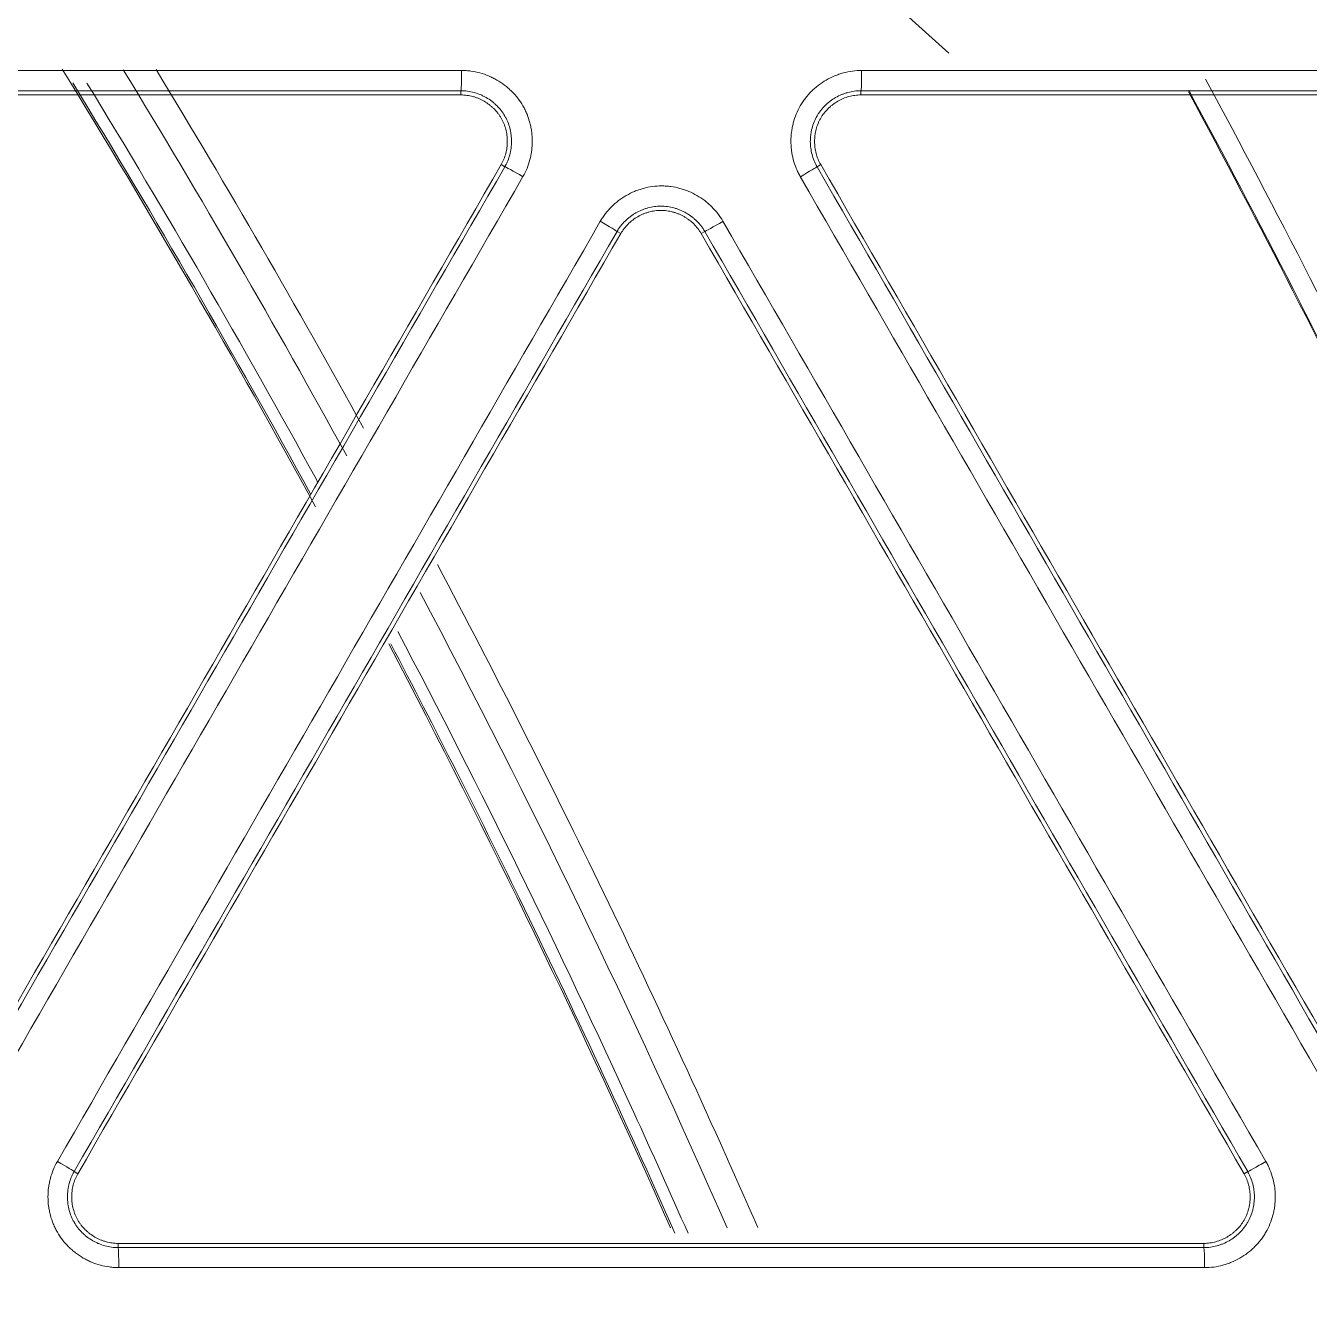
# Model space of a CAD drawing. Header units: inches. Extents: x 405346 to 489838, y -25612 to 14934.
# Drawn here: x 467439.29 to 467469.52, y 4412.35 to 4442.66 of the extents above; entities that cross this region are included whole.
import ezdxf

# ---------------------------------------------------------------- set-up
doc = ezdxf.new("R2010")
doc.units = ezdxf.units.IN
doc.header["$LTSCALE"] = 200
doc.header["$MEASUREMENT"] = 0
doc.linetypes.add('DH-HID2', pattern=[1.2, 0.8, -0.4])
doc.layers.add('FU-FURM', color=251, linetype='DH-HID2')
doc.layers.add('SS-EQ', color=2, linetype='Continuous', lineweight=20)

# ---------------------------------------------------------------- blocks, each defined once
blk = doc.blocks.new('FLLLL')
at = {"layer": 'FU-FURM'}
for centre, radius, start, end in [((467638.62, 3989.606), 194.252, 180.76696, 268.64347), ((467631.305, 3983.29), 213.601, 180.767, 268.64329)]:
    blk.add_arc(centre, radius, start, end, dxfattribs=at)
blk = doc.blocks.new('4way무풍')
at = {"layer": 'SS-EQ'}
for p, q in [((205.27, 119.607), (205.27, 119.706)), ((214.692, 119.706), (214.692, 119.607)), ((206.303, 117.915), (206.217, 117.965)), ((213.744, 117.965), (213.657, 117.915)), ((209.033, 116.34), (208.946, 116.39)), ((211.014, 116.389), (210.928, 116.34)), ((196.159, 94.241), (196.246, 94.191)), ((223.716, 94.191), (223.802, 94.241)), ((197.193, 92.55), (197.193, 92.45)), ((222.768, 92.45), (222.768, 92.55))]:
    blk.add_line(p, q, dxfattribs=at)
for radius, start, end in [(229.825, 28.567, 31.53864), (231.045, 28.74165, 31.34915), (231.709, 28.8373, 31.24934), (253.06, 23.49846, 28.30223), (252.562, 23.48069, 28.28454), (252.587, 23.48978, 28.29325), (231.709, 23.64308, 27.93278), (231.045, 23.71378, 27.83505), (229.825, 23.84648, 27.65617)]:
    blk.add_arc((0, 0), radius, start, end, dxfattribs=at)
for centre, major_axis, ratio, start_param, end_param in [((205.269, 120.18), (0, 0.474), 0.033465, 3.176622, 4.7183), ((214.691, 120.18), (0, -0.474), 0.035821, 0.034895, 1.576067), ((206.713, 117.678), (-0.41, 0.237), 0.021892, 4.685771, 6.24827), ((213.247, 117.678), (0.41, 0.237), 0.013298, 4.745844, 6.248276), ((208.536, 116.626), (0.41, -0.237), 0.021987, 0.034915, 1.543636), ((211.424, 116.626), (-0.41, -0.237), 0.013056, 0.03491, 1.60394), ((195.748, 94.478), (0.41, -0.237), 0.020704, 0.034914, 1.544741), ((224.212, 94.478), (0.41, 0.237), 0.016767, 3.176504, 4.748497), ((197.193, 91.976), (0, -0.474), 0.033353, 1.57548, 3.106667), ((222.767, 91.976), (0, -0.474), 0.039364, 1.574302, 3.106659)]:
    blk.add_ellipse(centre, major_axis=major_axis, ratio=ratio, start_param=start_param, end_param=end_param, dxfattribs=at)
for points, knots in [([(0.032, 346.294), (6.969, 346.294), (13.906, 346.294), (27.78, 346.294), (34.717, 346.294), (55.528, 346.294), (69.403, 346.294), (97.151, 346.294), (111.025, 346.294), (138.774, 346.294), (152.648, 346.294), (180.396, 346.294), (194.27, 346.294), (215.082, 346.294), (222.019, 346.294), (235.893, 346.294), (242.83, 346.293), (253.236, 346.293), (256.704, 346.293), (263.641, 346.293), (267.11, 346.293), (272.313, 346.294), (274.047, 346.294), (276.648, 346.294), (277.516, 346.294), (279.25, 346.293), (280.117, 346.293), (281.418, 346.292), (281.851, 346.292), (282.718, 346.292), (283.152, 346.292), (283.802, 346.293), (284.019, 346.293), (284.453, 346.293), (284.669, 346.294), (285.103, 346.293), (285.32, 346.293), (285.753, 346.29), (285.97, 346.288), (286.62, 346.277), (287.054, 346.265), (287.92, 346.231), (288.353, 346.21), (289.653, 346.132), (290.519, 346.062), (291.818, 345.929), (292.25, 345.88), (292.899, 345.799), (293.116, 345.771), (293.548, 345.712), (294.627, 345.561), (295.697, 345.381), (298.249, 344.897), (299.929, 344.504), (302.417, 343.81), (304.065, 343.312), (305.692, 342.745), (308.116, 341.843), (309.711, 341.171), (311.481, 340.335), (311.677, 340.241), (312.069, 340.051), (312.265, 339.955), (312.851, 339.663), (313.238, 339.464), (314.393, 338.857), (315.91, 338.017), (317.385, 337.118), (318.837, 336.19), (319.553, 335.711), (320.962, 334.724), (322.351, 333.707), (324.369, 332.094), (326.323, 330.393), (327.582, 329.199), (328.355, 328.434), (328.586, 328.204), (328.815, 327.97), (328.968, 327.815), (329.044, 327.736), (329.423, 327.345), (329.723, 327.029), (330.61, 326.072), (331.762, 324.776), (333.399, 322.77), (334.43, 321.391), (335.932, 319.291), (336.873, 317.85), (338.196, 315.627), (339.047, 314.124), (339.838, 312.579), (340.313, 311.601), (340.454, 311.306), (340.593, 311.01), (340.685, 310.812), (340.731, 310.713), (340.958, 310.218), (341.136, 309.82), (341.654, 308.624), (342.309, 307.019), (343.186, 304.582), (343.7, 302.939), (344.419, 300.459), (344.828, 298.787), (345.336, 296.251), (345.487, 295.4), (345.755, 293.69), (345.871, 292.83), (345.994, 291.749), (346.017, 291.532), (346.062, 291.099), (346.083, 290.881), (346.143, 290.23), (346.178, 289.796), (346.239, 288.927), (346.265, 288.492), (346.307, 287.624), (346.324, 287.189), (346.342, 286.538), (346.347, 286.32), (346.354, 285.886), (346.356, 285.669), (346.359, 285.234), (346.359, 285.017), (346.359, 284.582), (346.359, 284.365), (346.359, 283.714), (346.358, 283.279), (346.358, 282.41), (346.358, 281.976), (346.358, 280.672), (346.358, 279.803), (346.359, 278.065), (346.359, 277.196), (346.359, 274.59), (346.359, 272.852), (346.358, 264.162), (346.359, 257.21), (346.359, 236.355), (346.359, 222.452), (346.359, 194.646), (346.359, 180.742), (346.359, 152.936), (346.359, 139.033), (346.359, 111.226), (346.359, 69.516), (346.359, 27.806), (346.359, 0)], [0, 0, 0, 0, 0.03125, 0.03125, 0.0625, 0.0625, 0.125, 0.125, 0.1875, 0.1875, 0.25, 0.25, 0.3125, 0.3125, 0.34375, 0.34375, 0.375, 0.375, 0.390625, 0.390625, 0.40625, 0.40625, 0.414062, 0.414062, 0.417969, 0.417969, 0.421875, 0.421875, 0.423828, 0.423828, 0.425781, 0.425781, 0.426758, 0.426758, 0.427734, 0.427734, 0.428711, 0.428711, 0.429687, 0.429687, 0.431641, 0.431641, 0.433594, 0.433594, 0.4375, 0.4375, 0.439453, 0.439453, 0.44043, 0.44043, 0.441406, 0.445312, 0.445312, 0.453125, 0.453125, 0.457031, 0.460937, 0.460937, 0.46875, 0.46875, 0.469727, 0.469727, 0.470703, 0.470703, 0.472656, 0.472656, 0.476562, 0.480469, 0.480469, 0.484375, 0.484375, 0.488281, 0.492187, 0.496094, 0.5, 0.5, 0.500977, 0.501465, 0.501465, 0.501953, 0.501953, 0.503906, 0.503906, 0.507812, 0.511719, 0.515625, 0.515625, 0.523437, 0.523437, 0.527344, 0.53125, 0.53125, 0.532227, 0.532715, 0.532715, 0.533203, 0.533203, 0.535156, 0.535156, 0.539062, 0.542969, 0.546875, 0.546875, 0.554687, 0.554687, 0.558594, 0.558594, 0.5625, 0.5625, 0.563477, 0.563477, 0.564453, 0.564453, 0.566406, 0.566406, 0.568359, 0.568359, 0.570312, 0.570312, 0.571289, 0.571289, 0.572266, 0.572266, 0.573242, 0.573242, 0.574219, 0.574219, 0.576172, 0.576172, 0.578125, 0.578125, 0.582031, 0.582031, 0.585937, 0.585937, 0.59375, 0.59375, 0.625, 0.625, 0.6875, 0.6875, 0.75, 0.75, 0.8125, 0.8125, 0.875, 1, 1, 1, 1]), ([(345.164, 0), (345.164, 27.72), (345.163, 69.299), (345.162, 110.879), (345.161, 138.598), (345.16, 152.458), (345.159, 180.178), (345.157, 194.038), (345.154, 221.758), (345.152, 235.618), (345.147, 256.407), (345.146, 263.337), (345.145, 272), (345.145, 273.732), (345.144, 276.331), (345.144, 277.197), (345.143, 278.93), (345.142, 279.796), (345.142, 281.095), (345.141, 281.528), (345.141, 282.395), (345.142, 282.828), (345.141, 283.694), (345.141, 284.127), (345.14, 284.777), (345.139, 284.993), (345.136, 285.426), (345.134, 285.643), (345.124, 286.293), (345.113, 286.726), (345.081, 287.592), (345.06, 288.025), (345.009, 288.891), (344.979, 289.324), (344.926, 289.973), (344.898, 290.298), (344.868, 290.622), (344.847, 290.839), (344.836, 290.947), (344.736, 291.92), (344.629, 292.78), (344.379, 294.49), (344.236, 295.34), (343.754, 297.876), (343.361, 299.547), (342.666, 302.024), (342.167, 303.666), (341.312, 306.1), (340.67, 307.703), (340.162, 308.898), (339.901, 309.494), (339.629, 310.086), (339.446, 310.481), (339.353, 310.677), (338.885, 311.657), (338.495, 312.43), (337.684, 313.954), (337.263, 314.706), (336.391, 316.188), (335.94, 316.919), (335.007, 318.359), (334.525, 319.069), (333.532, 320.468), (332.508, 321.846), (330.881, 323.85), (329.736, 325.143), (328.853, 326.097), (328.555, 326.413), (328.177, 326.804), (328.101, 326.882), (327.949, 327.037), (327.721, 327.27), (327.491, 327.5), (326.721, 328.264), (325.466, 329.454), (323.518, 331.149), (321.504, 332.755), (320.119, 333.766), (318.711, 334.748), (317.997, 335.224), (316.546, 336.146), (315.81, 336.592), (314.315, 337.454), (313.557, 337.87), (312.595, 338.371), (312.305, 338.52), (312.014, 338.666), (311.82, 338.764), (311.722, 338.812), (311.235, 339.053), (310.844, 339.24), (309.666, 339.79), (308.875, 340.138), (307.283, 340.799), (305.68, 341.425), (303.244, 342.257), (301.598, 342.742), (299.114, 343.417), (297.436, 343.796), (294.888, 344.258), (294.033, 344.394), (292.957, 344.542), (292.742, 344.57), (292.31, 344.625), (291.663, 344.703), (291.015, 344.771), (289.72, 344.892), (288.856, 344.953), (287.56, 345.018), (287.128, 345.036), (286.48, 345.054), (286.264, 345.059), (285.832, 345.066), (285.615, 345.069), (285.183, 345.072), (284.967, 345.073), (284.535, 345.074), (284.318, 345.075), (283.67, 345.075), (283.237, 345.076), (282.589, 345.076), (282.373, 345.076), (281.94, 345.076), (281.724, 345.076), (281.076, 345.076), (280.643, 345.076), (279.346, 345.077), (278.481, 345.077), (276.752, 345.078), (275.887, 345.078), (273.293, 345.079), (271.563, 345.079), (262.916, 345.08), (255.998, 345.082), (242.162, 345.085), (235.244, 345.086), (221.408, 345.088), (214.49, 345.089), (193.736, 345.092), (179.9, 345.093), (152.228, 345.095), (138.392, 345.096), (110.72, 345.097), (96.884, 345.097), (69.212, 345.098), (55.376, 345.098), (34.622, 345.098), (27.704, 345.099), (13.868, 345.099), (6.95, 345.099), (0.032, 345.099)], [0, 0, 0, 0, 0.125, 0.1875, 0.1875, 0.25, 0.25, 0.3125, 0.3125, 0.375, 0.375, 0.40625, 0.40625, 0.414063, 0.414063, 0.417969, 0.417969, 0.421875, 0.421875, 0.423828, 0.423828, 0.425781, 0.425781, 0.427734, 0.427734, 0.428711, 0.428711, 0.429688, 0.429688, 0.431641, 0.431641, 0.433594, 0.433594, 0.435547, 0.435547, 0.436523, 0.437012, 0.437012, 0.4375, 0.4375, 0.441406, 0.441406, 0.445313, 0.445313, 0.453125, 0.453125, 0.457031, 0.460938, 0.464844, 0.464844, 0.466797, 0.467773, 0.467773, 0.46875, 0.46875, 0.472656, 0.472656, 0.476563, 0.476563, 0.480469, 0.480469, 0.484375, 0.484375, 0.488281, 0.492188, 0.496094, 0.496094, 0.498047, 0.498047, 0.498535, 0.498535, 0.499023, 0.5, 0.5, 0.503906, 0.507813, 0.511719, 0.515625, 0.515625, 0.519531, 0.519531, 0.523438, 0.523438, 0.527344, 0.527344, 0.52832, 0.528809, 0.528809, 0.529297, 0.529297, 0.53125, 0.53125, 0.535156, 0.535156, 0.539063, 0.542969, 0.546875, 0.546875, 0.554688, 0.554688, 0.558594, 0.558594, 0.55957, 0.55957, 0.560547, 0.5625, 0.5625, 0.566406, 0.566406, 0.568359, 0.568359, 0.569336, 0.569336, 0.570313, 0.570313, 0.571289, 0.571289, 0.572266, 0.572266, 0.574219, 0.574219, 0.575195, 0.575195, 0.576172, 0.576172, 0.578125, 0.578125, 0.582031, 0.582031, 0.585938, 0.585938, 0.59375, 0.59375, 0.625, 0.625, 0.65625, 0.65625, 0.6875, 0.6875, 0.75, 0.75, 0.8125, 0.8125, 0.875, 0.875, 0.9375, 0.9375, 0.96875, 0.96875, 1, 1, 1, 1]), ([(179.707, 120.184), (183.971, 120.184), (188.234, 120.183), (196.76, 120.183), (201.022, 120.183), (205.285, 120.183)], [0, 0, 0, 0, 0.5, 0.5, 1, 1, 1, 1]), ([(205.285, 120.183), (205.322, 120.183), (205.358, 120.181), (205.431, 120.176), (205.468, 120.173), (205.576, 120.158), (205.718, 120.129), (205.855, 120.082), (205.939, 120.047), (205.956, 120.039), (205.989, 120.024), (206.039, 120.001), (206.087, 119.975), (206.181, 119.92), (206.241, 119.88), (206.328, 119.814), (206.356, 119.791), (206.397, 119.755), (206.411, 119.743), (206.438, 119.718), (206.451, 119.705), (206.516, 119.641), (206.612, 119.532), (206.693, 119.412), (206.748, 119.317), (206.765, 119.285), (206.797, 119.219), (206.812, 119.186), (206.853, 119.085), (206.876, 119.017), (206.904, 118.912), (206.912, 118.876), (206.923, 118.823), (206.926, 118.805), (206.932, 118.768), (206.934, 118.75), (206.946, 118.66), (206.955, 118.515), (206.946, 118.37), (206.934, 118.28), (206.932, 118.262), (206.926, 118.225), (206.923, 118.207), (206.912, 118.153), (206.904, 118.118), (206.876, 118.012), (206.853, 117.944), (206.798, 117.81), (206.766, 117.745), (206.729, 117.681)], [0, 0, 0, 0, 0.03125, 0.03125, 0.0625, 0.0625, 0.125, 0.1875, 0.1875, 0.203125, 0.203125, 0.21875, 0.25, 0.25, 0.3125, 0.3125, 0.34375, 0.34375, 0.359375, 0.359375, 0.375, 0.375, 0.4375, 0.5, 0.5, 0.53125, 0.53125, 0.5625, 0.5625, 0.625, 0.625, 0.65625, 0.65625, 0.671875, 0.671875, 0.6875, 0.6875, 0.75, 0.8125, 0.8125, 0.828125, 0.828125, 0.84375, 0.84375, 0.875, 0.875, 0.9375, 0.9375, 1, 1, 1, 1]), ([(213.263, 117.681), (213.245, 117.713), (213.228, 117.745), (213.196, 117.811), (213.181, 117.844), (213.139, 117.945), (213.094, 118.083), (213.066, 118.225), (213.054, 118.316), (213.052, 118.334), (213.049, 118.371), (213.044, 118.425), (213.043, 118.48), (213.043, 118.588), (213.047, 118.661), (213.061, 118.769), (213.067, 118.805), (213.078, 118.859), (213.081, 118.877), (213.09, 118.912), (213.094, 118.93), (213.117, 119.018), (213.163, 119.156), (213.227, 119.286), (213.282, 119.381), (213.302, 119.412), (213.342, 119.473), (213.364, 119.502), (213.43, 119.588), (213.478, 119.642), (213.555, 119.719), (213.595, 119.756), (213.637, 119.791), (213.665, 119.814), (213.68, 119.826), (213.752, 119.881), (213.873, 119.961), (214.003, 120.026), (214.087, 120.061), (214.104, 120.067), (214.138, 120.08), (214.156, 120.087), (214.208, 120.105), (214.242, 120.115), (214.348, 120.144), (214.419, 120.158), (214.562, 120.177), (214.635, 120.182), (214.708, 120.182)], [0, 0, 0, 0, 0.03125, 0.03125, 0.0625, 0.0625, 0.125, 0.1875, 0.1875, 0.203125, 0.203125, 0.21875, 0.25, 0.25, 0.3125, 0.3125, 0.34375, 0.34375, 0.359375, 0.359375, 0.375, 0.375, 0.4375, 0.5, 0.5, 0.53125, 0.53125, 0.5625, 0.5625, 0.625, 0.625, 0.65625, 0.671875, 0.671875, 0.6875, 0.6875, 0.75, 0.8125, 0.8125, 0.828125, 0.828125, 0.84375, 0.84375, 0.875, 0.875, 0.9375, 0.9375, 1, 1, 1, 1]), ([(196.461, 119.886), (198.332, 116.82), (200.131, 113.711), (201.87, 110.536), (201.883, 110.512), (201.896, 110.487)], [0, 0, 0, 0, 0.992308, 0.992308, 1, 1, 1, 1]), ([(205.27, 119.706), (201.007, 119.706), (196.745, 119.706), (188.22, 119.706), (183.958, 119.706), (179.695, 119.706)], [0, 0, 0, 0, 0.5, 0.5, 1, 1, 1, 1]), ([(205.27, 119.607), (201.008, 119.607), (196.745, 119.607), (188.22, 119.607), (183.958, 119.607), (179.695, 119.607)], [0, 0, 0, 0, 0.5, 0.5, 1, 1, 1, 1]), ([(206.303, 117.915), (206.305, 117.918), (206.307, 117.921), (206.31, 117.927), (206.315, 117.935), (206.326, 117.955), (206.346, 117.996), (206.362, 118.032), (206.392, 118.104), (206.408, 118.153), (206.428, 118.228), (206.434, 118.254), (206.444, 118.305), (206.448, 118.331), (206.458, 118.409), (206.464, 118.512), (206.458, 118.616), (206.449, 118.681), (206.447, 118.694), (206.443, 118.72), (206.436, 118.758), (206.428, 118.796), (206.408, 118.872), (206.392, 118.921), (206.362, 118.993), (206.352, 119.016), (206.329, 119.063), (206.316, 119.087), (206.277, 119.155), (206.248, 119.198), (206.185, 119.279), (206.15, 119.318), (206.094, 119.373), (206.075, 119.391), (206.036, 119.425), (206.015, 119.442), (205.953, 119.489), (205.91, 119.518), (205.843, 119.557), (205.809, 119.575), (205.773, 119.592), (205.749, 119.603), (205.737, 119.608), (205.677, 119.634), (205.579, 119.667), (205.478, 119.688), (205.4, 119.699), (205.374, 119.702), (205.335, 119.705), (205.322, 119.705), (205.302, 119.706), (205.293, 119.706), (205.283, 119.706), (205.276, 119.706), (205.273, 119.706), (205.27, 119.706)], [0, 0, 0, 0, 0.003906, 0.003906, 0.007813, 0.015625, 0.03125, 0.0625, 0.0625, 0.125, 0.125, 0.15625, 0.15625, 0.1875, 0.1875, 0.25, 0.3125, 0.3125, 0.328125, 0.328125, 0.34375, 0.375, 0.375, 0.4375, 0.4375, 0.46875, 0.46875, 0.5, 0.5, 0.5625, 0.5625, 0.625, 0.625, 0.65625, 0.65625, 0.6875, 0.6875, 0.75, 0.75, 0.78125, 0.796875, 0.796875, 0.8125, 0.8125, 0.875, 0.9375, 0.9375, 0.96875, 0.96875, 0.984375, 0.984375, 0.992187, 0.996094, 0.996094, 1, 1, 1, 1]), ([(205.27, 119.607), (205.318, 119.607), (205.365, 119.603), (205.459, 119.59), (205.506, 119.581), (205.575, 119.562), (205.598, 119.555), (205.643, 119.539), (205.666, 119.531), (205.732, 119.503), (205.817, 119.461), (205.896, 119.408), (205.944, 119.372), (205.953, 119.364), (205.972, 119.349), (206, 119.326), (206.026, 119.302), (206.077, 119.252), (206.108, 119.216), (206.152, 119.16), (206.166, 119.141), (206.192, 119.101), (206.205, 119.08), (206.241, 119.018), (206.283, 118.933), (206.313, 118.842), (206.331, 118.773), (206.337, 118.75), (206.346, 118.702), (206.35, 118.679), (206.359, 118.608), (206.362, 118.561), (206.362, 118.489), (206.361, 118.453), (206.358, 118.418), (206.356, 118.394), (206.354, 118.382), (206.347, 118.322), (206.329, 118.229), (206.299, 118.139), (206.263, 118.05), (206.241, 118.007), (206.217, 117.965)], [0, 0, 0, 0, 0.0625, 0.0625, 0.125, 0.125, 0.15625, 0.15625, 0.1875, 0.1875, 0.25, 0.3125, 0.3125, 0.328125, 0.328125, 0.34375, 0.375, 0.375, 0.4375, 0.4375, 0.46875, 0.46875, 0.5, 0.5, 0.5625, 0.625, 0.625, 0.65625, 0.65625, 0.6875, 0.6875, 0.75, 0.75, 0.78125, 0.796875, 0.796875, 0.8125, 0.8125, 0.875, 0.9375, 0.9375, 1, 1, 1, 1]), ([(214.692, 119.706), (214.688, 119.706), (214.685, 119.706), (214.678, 119.706), (214.669, 119.706), (214.646, 119.706), (214.6, 119.703), (214.561, 119.699), (214.484, 119.689), (214.434, 119.679), (214.358, 119.658), (214.333, 119.65), (214.284, 119.633), (214.259, 119.624), (214.187, 119.594), (214.094, 119.548), (214.008, 119.49), (213.956, 119.451), (213.945, 119.443), (213.925, 119.426), (213.895, 119.401), (213.866, 119.374), (213.811, 119.32), (213.776, 119.281), (213.729, 119.219), (213.713, 119.198), (213.684, 119.155), (213.67, 119.133), (213.631, 119.065), (213.608, 119.018), (213.569, 118.922), (213.552, 118.873), (213.533, 118.797), (213.527, 118.772), (213.517, 118.72), (213.513, 118.694), (213.503, 118.617), (213.499, 118.565), (213.499, 118.487), (213.5, 118.461), (213.503, 118.422), (213.504, 118.409), (213.506, 118.383), (213.508, 118.37), (213.516, 118.305), (213.536, 118.203), (213.568, 118.104), (213.598, 118.032), (213.608, 118.008), (213.626, 117.973), (213.632, 117.961), (213.641, 117.944), (213.645, 117.935), (213.65, 117.926), (213.654, 117.921), (213.655, 117.918), (213.657, 117.915)], [0, 0, 0, 0, 0.003906, 0.003906, 0.007812, 0.015625, 0.03125, 0.0625, 0.0625, 0.125, 0.125, 0.15625, 0.15625, 0.1875, 0.1875, 0.25, 0.3125, 0.3125, 0.328125, 0.328125, 0.34375, 0.375, 0.375, 0.4375, 0.4375, 0.46875, 0.46875, 0.5, 0.5, 0.5625, 0.5625, 0.625, 0.625, 0.65625, 0.65625, 0.6875, 0.6875, 0.75, 0.75, 0.78125, 0.78125, 0.796875, 0.796875, 0.8125, 0.8125, 0.875, 0.9375, 0.9375, 0.96875, 0.96875, 0.984375, 0.984375, 0.992187, 0.996094, 0.996094, 1, 1, 1, 1]), ([(213.744, 117.965), (213.72, 118.007), (213.699, 118.05), (213.663, 118.138), (213.648, 118.183), (213.63, 118.252), (213.625, 118.275), (213.616, 118.322), (213.612, 118.346), (213.603, 118.417), (213.597, 118.512), (213.603, 118.607), (213.61, 118.667), (213.612, 118.679), (213.616, 118.703), (213.622, 118.738), (213.63, 118.773), (213.648, 118.842), (213.663, 118.887), (213.69, 118.953), (213.7, 118.975), (213.721, 119.018), (213.732, 119.039), (213.768, 119.101), (213.821, 119.18), (213.884, 119.251), (213.935, 119.302), (213.953, 119.318), (213.989, 119.35), (214.008, 119.365), (214.064, 119.408), (214.104, 119.434), (214.166, 119.47), (214.187, 119.481), (214.23, 119.502), (214.252, 119.512), (214.318, 119.54), (214.408, 119.571), (214.501, 119.59), (214.595, 119.603), (214.643, 119.607), (214.692, 119.607)], [0, 0, 0, 0, 0.0625, 0.0625, 0.125, 0.125, 0.15625, 0.15625, 0.1875, 0.1875, 0.25, 0.3125, 0.3125, 0.328125, 0.328125, 0.34375, 0.375, 0.375, 0.4375, 0.4375, 0.46875, 0.46875, 0.5, 0.5, 0.5625, 0.625, 0.625, 0.65625, 0.65625, 0.6875, 0.6875, 0.75, 0.75, 0.78125, 0.78125, 0.8125, 0.8125, 0.875, 0.9375, 0.9375, 1, 1, 1, 1]), ([(213.657, 117.915), (215.788, 114.223), (217.919, 110.532), (222.182, 103.149), (224.313, 99.458), (226.444, 95.766)], [0, 0, 0, 0, 0.5, 0.5, 1, 1, 1, 1]), ([(213.744, 117.965), (215.875, 114.274), (218.006, 110.582), (222.269, 103.199), (224.4, 99.508), (226.531, 95.817)], [0, 0, 0, 0, 0.5, 0.5, 1, 1, 1, 1]), ([(226.053, 95.532), (223.921, 99.223), (221.79, 102.914), (217.527, 110.298), (215.395, 113.989), (213.263, 117.681)], [0, 0, 0, 0, 0.5, 0.5, 1, 1, 1, 1]), ([(208.552, 116.629), (208.57, 116.661), (208.59, 116.692), (208.631, 116.753), (208.652, 116.782), (208.719, 116.868), (208.815, 116.977), (208.924, 117.072), (208.997, 117.128), (209.012, 117.138), (209.042, 117.16), (209.087, 117.191), (209.133, 117.219), (209.228, 117.274), (209.292, 117.306), (209.393, 117.348), (209.427, 117.361), (209.479, 117.379), (209.496, 117.384), (209.531, 117.395), (209.549, 117.4), (209.637, 117.424), (209.779, 117.453), (209.924, 117.463), (210.033, 117.463), (210.07, 117.461), (210.143, 117.456), (210.179, 117.453), (210.287, 117.438), (210.358, 117.424), (210.462, 117.395), (210.497, 117.385), (210.549, 117.367), (210.566, 117.361), (210.6, 117.348), (210.617, 117.341), (210.702, 117.306), (210.832, 117.241), (210.952, 117.161), (211.025, 117.106), (211.039, 117.094), (211.068, 117.071), (211.082, 117.059), (211.123, 117.023), (211.15, 116.998), (211.227, 116.922), (211.275, 116.867), (211.364, 116.753), (211.404, 116.692), (211.441, 116.629)], [0, 0, 0, 0, 0.03125, 0.03125, 0.0625, 0.0625, 0.125, 0.1875, 0.1875, 0.203125, 0.203125, 0.21875, 0.25, 0.25, 0.3125, 0.3125, 0.34375, 0.34375, 0.359375, 0.359375, 0.375, 0.375, 0.4375, 0.5, 0.5, 0.53125, 0.53125, 0.5625, 0.5625, 0.625, 0.625, 0.65625, 0.65625, 0.671875, 0.671875, 0.6875, 0.6875, 0.75, 0.8125, 0.8125, 0.828125, 0.828125, 0.84375, 0.84375, 0.875, 0.875, 0.9375, 0.9375, 1, 1, 1, 1]), ([(211.014, 116.389), (211.013, 116.392), (211.011, 116.395), (211.008, 116.401), (211.003, 116.409), (210.991, 116.429), (210.966, 116.467), (210.943, 116.498), (210.895, 116.56), (210.861, 116.599), (210.806, 116.654), (210.786, 116.671), (210.747, 116.706), (210.726, 116.722), (210.664, 116.77), (210.578, 116.827), (210.485, 116.873), (210.424, 116.899), (210.412, 116.904), (210.388, 116.913), (210.351, 116.926), (210.313, 116.938), (210.238, 116.958), (210.188, 116.969), (210.111, 116.979), (210.085, 116.982), (210.033, 116.986), (210.006, 116.986), (209.928, 116.987), (209.876, 116.983), (209.774, 116.969), (209.723, 116.959), (209.647, 116.938), (209.622, 116.93), (209.573, 116.913), (209.548, 116.904), (209.476, 116.874), (209.43, 116.851), (209.363, 116.812), (209.329, 116.791), (209.297, 116.769), (209.276, 116.754), (209.265, 116.746), (209.213, 116.707), (209.135, 116.638), (209.066, 116.561), (209.018, 116.499), (209.002, 116.478), (208.98, 116.446), (208.973, 116.435), (208.963, 116.418), (208.958, 116.41), (208.953, 116.401), (208.949, 116.395), (208.948, 116.393), (208.946, 116.39)], [0, 0, 0, 0, 0.003906, 0.003906, 0.007813, 0.015625, 0.03125, 0.0625, 0.0625, 0.125, 0.125, 0.15625, 0.15625, 0.1875, 0.1875, 0.25, 0.3125, 0.3125, 0.328125, 0.328125, 0.34375, 0.375, 0.375, 0.4375, 0.4375, 0.46875, 0.46875, 0.5, 0.5, 0.5625, 0.5625, 0.625, 0.625, 0.65625, 0.65625, 0.6875, 0.6875, 0.75, 0.75, 0.78125, 0.796875, 0.796875, 0.8125, 0.8125, 0.875, 0.9375, 0.9375, 0.96875, 0.96875, 0.984375, 0.984375, 0.992187, 0.996094, 0.996094, 1, 1, 1, 1]), ([(209.033, 116.34), (209.057, 116.381), (209.084, 116.421), (209.142, 116.496), (209.173, 116.531), (209.224, 116.582), (209.242, 116.598), (209.278, 116.629), (209.297, 116.645), (209.354, 116.688), (209.433, 116.741), (209.518, 116.783), (209.574, 116.806), (209.585, 116.811), (209.607, 116.819), (209.641, 116.831), (209.675, 116.842), (209.744, 116.861), (209.79, 116.87), (209.861, 116.88), (209.885, 116.883), (209.932, 116.886), (209.957, 116.887), (210.028, 116.887), (210.123, 116.88), (210.217, 116.861), (210.286, 116.842), (210.309, 116.835), (210.354, 116.82), (210.376, 116.811), (210.442, 116.784), (210.485, 116.762), (210.547, 116.727), (210.577, 116.708), (210.607, 116.688), (210.626, 116.674), (210.636, 116.667), (210.684, 116.63), (210.756, 116.568), (210.819, 116.497), (210.877, 116.421), (210.904, 116.381), (210.928, 116.34)], [0, 0, 0, 0, 0.0625, 0.0625, 0.125, 0.125, 0.15625, 0.15625, 0.1875, 0.1875, 0.25, 0.3125, 0.3125, 0.328125, 0.328125, 0.34375, 0.375, 0.375, 0.4375, 0.4375, 0.46875, 0.46875, 0.5, 0.5, 0.5625, 0.625, 0.625, 0.65625, 0.65625, 0.6875, 0.6875, 0.75, 0.75, 0.78125, 0.796875, 0.796875, 0.8125, 0.8125, 0.875, 0.9375, 0.9375, 1, 1, 1, 1]), ([(211.441, 116.629), (213.573, 112.937), (215.704, 109.245), (219.967, 101.862), (222.099, 98.171), (224.23, 94.479)], [0, 0, 0, 0, 0.5, 0.5, 1, 1, 1, 1]), ([(223.716, 94.191), (221.585, 97.882), (219.453, 101.574), (215.191, 108.957), (213.06, 112.648), (210.928, 116.34)], [0, 0, 0, 0, 0.5, 0.5, 1, 1, 1, 1]), ([(223.802, 94.241), (221.67, 97.932), (219.539, 101.623), (215.277, 109.006), (213.146, 112.698), (211.014, 116.389)], [0, 0, 0, 0, 0.5, 0.5, 1, 1, 1, 1]), ([(203.782, 106.969), (205.739, 103.241), (207.593, 99.46), (209.774, 94.686), (210.199, 93.739), (210.618, 92.789)], [0, 0, 0, 0, 0.802122, 0.802122, 1, 1, 1, 1]), ([(203.616, 106.675), (204.656, 104.691), (206.974, 100.104), (209.138, 95.441), (210.308, 92.79)], [0, 0, 0, 0, 0.43601, 1, 1, 1, 1]), ([(197.208, 91.978), (197.172, 91.978), (197.135, 91.98), (197.062, 91.985), (197.026, 91.988), (196.917, 92.003), (196.776, 92.032), (196.638, 92.079), (196.554, 92.114), (196.537, 92.122), (196.504, 92.137), (196.454, 92.161), (196.406, 92.186), (196.312, 92.241), (196.252, 92.281), (196.165, 92.347), (196.137, 92.37), (196.096, 92.406), (196.082, 92.418), (196.055, 92.443), (196.042, 92.456), (195.977, 92.52), (195.881, 92.629), (195.8, 92.749), (195.746, 92.844), (195.728, 92.876), (195.696, 92.942), (195.681, 92.975), (195.64, 93.076), (195.617, 93.144), (195.589, 93.249), (195.581, 93.285), (195.571, 93.338), (195.568, 93.356), (195.562, 93.393), (195.559, 93.411), (195.547, 93.501), (195.538, 93.646), (195.547, 93.791), (195.559, 93.881), (195.562, 93.9), (195.567, 93.936), (195.571, 93.954), (195.581, 94.008), (195.589, 94.043), (195.617, 94.149), (195.64, 94.217), (195.695, 94.351), (195.727, 94.416), (195.764, 94.48)], [0, 0, 0, 0, 0.03125, 0.03125, 0.0625, 0.0625, 0.125, 0.1875, 0.1875, 0.203125, 0.203125, 0.21875, 0.25, 0.25, 0.3125, 0.3125, 0.34375, 0.34375, 0.359375, 0.359375, 0.375, 0.375, 0.4375, 0.5, 0.5, 0.53125, 0.53125, 0.5625, 0.5625, 0.625, 0.625, 0.65625, 0.65625, 0.671875, 0.671875, 0.6875, 0.6875, 0.75, 0.8125, 0.8125, 0.828125, 0.828125, 0.84375, 0.84375, 0.875, 0.875, 0.9375, 0.9375, 1, 1, 1, 1]), ([(224.23, 94.479), (224.249, 94.448), (224.266, 94.415), (224.298, 94.349), (224.313, 94.316), (224.354, 94.215), (224.4, 94.078), (224.428, 93.935), (224.44, 93.844), (224.442, 93.826), (224.445, 93.79), (224.45, 93.735), (224.451, 93.681), (224.451, 93.572), (224.446, 93.499), (224.433, 93.391), (224.427, 93.355), (224.416, 93.302), (224.412, 93.284), (224.404, 93.248), (224.4, 93.23), (224.377, 93.142), (224.33, 93.005), (224.267, 92.874), (224.212, 92.779), (224.192, 92.748), (224.151, 92.688), (224.13, 92.658), (224.064, 92.572), (224.016, 92.518), (223.939, 92.441), (223.899, 92.404), (223.857, 92.369), (223.828, 92.346), (223.814, 92.335), (223.741, 92.279), (223.62, 92.199), (223.49, 92.135), (223.406, 92.099), (223.39, 92.093), (223.355, 92.08), (223.338, 92.074), (223.286, 92.056), (223.251, 92.045), (223.146, 92.016), (223.075, 92.002), (222.932, 91.983), (222.859, 91.978), (222.786, 91.978)], [0, 0, 0, 0, 0.03125, 0.03125, 0.0625, 0.0625, 0.125, 0.1875, 0.1875, 0.203125, 0.203125, 0.21875, 0.25, 0.25, 0.3125, 0.3125, 0.34375, 0.34375, 0.359375, 0.359375, 0.375, 0.375, 0.4375, 0.5, 0.5, 0.53125, 0.53125, 0.5625, 0.5625, 0.625, 0.625, 0.65625, 0.671875, 0.671875, 0.6875, 0.6875, 0.75, 0.8125, 0.8125, 0.828125, 0.828125, 0.84375, 0.84375, 0.875, 0.875, 0.9375, 0.9375, 1, 1, 1, 1]), ([(196.159, 94.241), (196.157, 94.238), (196.155, 94.236), (196.152, 94.23), (196.147, 94.221), (196.136, 94.201), (196.116, 94.16), (196.1, 94.125), (196.07, 94.053), (196.054, 94.004), (196.034, 93.928), (196.028, 93.903), (196.018, 93.851), (196.014, 93.825), (196.004, 93.748), (195.997, 93.644), (196.004, 93.54), (196.012, 93.475), (196.014, 93.462), (196.018, 93.436), (196.025, 93.398), (196.034, 93.36), (196.054, 93.284), (196.07, 93.235), (196.099, 93.163), (196.11, 93.139), (196.133, 93.092), (196.145, 93.069), (196.185, 93.001), (196.214, 92.958), (196.277, 92.876), (196.312, 92.837), (196.367, 92.782), (196.387, 92.765), (196.426, 92.73), (196.447, 92.714), (196.509, 92.667), (196.552, 92.638), (196.619, 92.599), (196.654, 92.581), (196.689, 92.564), (196.713, 92.553), (196.725, 92.548), (196.785, 92.522), (196.883, 92.488), (196.985, 92.467), (197.062, 92.457), (197.088, 92.454), (197.128, 92.451), (197.141, 92.451), (197.16, 92.45), (197.17, 92.45), (197.18, 92.45), (197.187, 92.45), (197.19, 92.45), (197.193, 92.45)], [0, 0, 0, 0, 0.003906, 0.003906, 0.007812, 0.015625, 0.03125, 0.0625, 0.0625, 0.125, 0.125, 0.15625, 0.15625, 0.1875, 0.1875, 0.25, 0.3125, 0.3125, 0.328125, 0.328125, 0.34375, 0.375, 0.375, 0.4375, 0.4375, 0.46875, 0.46875, 0.5, 0.5, 0.5625, 0.5625, 0.625, 0.625, 0.65625, 0.65625, 0.6875, 0.6875, 0.75, 0.75, 0.78125, 0.796875, 0.796875, 0.8125, 0.8125, 0.875, 0.9375, 0.9375, 0.96875, 0.96875, 0.984375, 0.984375, 0.992188, 0.996094, 0.996094, 1, 1, 1, 1]), ([(197.193, 92.55), (197.145, 92.55), (197.098, 92.553), (197.003, 92.566), (196.957, 92.575), (196.888, 92.594), (196.865, 92.601), (196.82, 92.617), (196.797, 92.626), (196.731, 92.653), (196.646, 92.696), (196.567, 92.748), (196.519, 92.785), (196.509, 92.792), (196.491, 92.807), (196.463, 92.83), (196.437, 92.855), (196.386, 92.905), (196.355, 92.94), (196.311, 92.996), (196.297, 93.016), (196.27, 93.055), (196.258, 93.076), (196.222, 93.138), (196.18, 93.224), (196.15, 93.314), (196.131, 93.383), (196.126, 93.407), (196.117, 93.454), (196.113, 93.477), (196.104, 93.548), (196.101, 93.596), (196.101, 93.667), (196.102, 93.703), (196.105, 93.739), (196.107, 93.763), (196.109, 93.775), (196.116, 93.834), (196.134, 93.928), (196.164, 94.018), (196.2, 94.106), (196.221, 94.149), (196.246, 94.191)], [0, 0, 0, 0, 0.0625, 0.0625, 0.125, 0.125, 0.15625, 0.15625, 0.1875, 0.1875, 0.25, 0.3125, 0.3125, 0.328125, 0.328125, 0.34375, 0.375, 0.375, 0.4375, 0.4375, 0.46875, 0.46875, 0.5, 0.5, 0.5625, 0.625, 0.625, 0.65625, 0.65625, 0.6875, 0.6875, 0.75, 0.75, 0.78125, 0.796875, 0.796875, 0.8125, 0.8125, 0.875, 0.9375, 0.9375, 1, 1, 1, 1]), ([(222.768, 92.45), (222.771, 92.45), (222.774, 92.45), (222.781, 92.45), (222.791, 92.45), (222.814, 92.45), (222.859, 92.453), (222.898, 92.457), (222.975, 92.467), (223.026, 92.478), (223.101, 92.498), (223.126, 92.506), (223.175, 92.523), (223.2, 92.532), (223.272, 92.563), (223.364, 92.609), (223.451, 92.666), (223.503, 92.706), (223.513, 92.714), (223.534, 92.73), (223.564, 92.756), (223.592, 92.782), (223.648, 92.837), (223.682, 92.875), (223.73, 92.937), (223.745, 92.958), (223.774, 93.001), (223.788, 93.024), (223.827, 93.092), (223.85, 93.138), (223.889, 93.234), (223.906, 93.283), (223.922, 93.346), (223.925, 93.359), (223.931, 93.385), (223.934, 93.397), (223.941, 93.436), (223.946, 93.462), (223.955, 93.539), (223.959, 93.591), (223.959, 93.669), (223.958, 93.695), (223.956, 93.734), (223.955, 93.747), (223.952, 93.773), (223.951, 93.786), (223.942, 93.851), (223.923, 93.953), (223.89, 94.051), (223.861, 94.124), (223.85, 94.148), (223.833, 94.183), (223.827, 94.195), (223.818, 94.212), (223.813, 94.221), (223.808, 94.229), (223.805, 94.235), (223.803, 94.238), (223.802, 94.241)], [0, 0, 0, 0, 0.003906, 0.003906, 0.007812, 0.015625, 0.03125, 0.0625, 0.0625, 0.125, 0.125, 0.15625, 0.15625, 0.1875, 0.1875, 0.25, 0.3125, 0.3125, 0.328125, 0.328125, 0.34375, 0.375, 0.375, 0.4375, 0.4375, 0.46875, 0.46875, 0.5, 0.5, 0.5625, 0.5625, 0.625, 0.625, 0.640625, 0.640625, 0.65625, 0.65625, 0.6875, 0.6875, 0.75, 0.75, 0.78125, 0.78125, 0.796875, 0.796875, 0.8125, 0.8125, 0.875, 0.9375, 0.9375, 0.96875, 0.96875, 0.984375, 0.984375, 0.992187, 0.996094, 0.996094, 1, 1, 1, 1]), ([(223.716, 94.191), (223.74, 94.149), (223.761, 94.107), (223.797, 94.019), (223.812, 93.974), (223.83, 93.904), (223.835, 93.881), (223.844, 93.834), (223.848, 93.81), (223.857, 93.739), (223.863, 93.644), (223.857, 93.549), (223.849, 93.489), (223.848, 93.477), (223.844, 93.454), (223.838, 93.418), (223.83, 93.383), (223.812, 93.314), (223.797, 93.269), (223.77, 93.203), (223.76, 93.182), (223.739, 93.139), (223.728, 93.117), (223.692, 93.055), (223.639, 92.976), (223.575, 92.905), (223.524, 92.855), (223.507, 92.838), (223.471, 92.807), (223.452, 92.792), (223.395, 92.748), (223.356, 92.722), (223.294, 92.686), (223.273, 92.675), (223.23, 92.654), (223.208, 92.644), (223.142, 92.616), (223.052, 92.585), (222.959, 92.566), (222.864, 92.553), (222.816, 92.55), (222.768, 92.55)], [0, 0, 0, 0, 0.0625, 0.0625, 0.125, 0.125, 0.15625, 0.15625, 0.1875, 0.1875, 0.25, 0.3125, 0.3125, 0.328125, 0.328125, 0.34375, 0.375, 0.375, 0.4375, 0.4375, 0.46875, 0.46875, 0.5, 0.5, 0.5625, 0.625, 0.625, 0.65625, 0.65625, 0.6875, 0.6875, 0.75, 0.75, 0.78125, 0.78125, 0.8125, 0.8125, 0.875, 0.9375, 0.9375, 1, 1, 1, 1]), ([(197.193, 92.55), (201.456, 92.55), (205.719, 92.55), (214.244, 92.55), (218.506, 92.55), (222.768, 92.55)], [0, 0, 0, 0, 0.5, 0.5, 1, 1, 1, 1]), ([(197.193, 92.45), (201.456, 92.45), (205.719, 92.45), (214.244, 92.45), (218.506, 92.45), (222.768, 92.45)], [0, 0, 0, 0, 0.5, 0.5, 1, 1, 1, 1]), ([(222.786, 91.978), (218.523, 91.978), (214.261, 91.978), (205.735, 91.978), (201.472, 91.978), (197.208, 91.978)], [0, 0, 0, 0, 0.5, 0.5, 1, 1, 1, 1])]:
    blk.add_open_spline(points, degree=3, knots=knots, dxfattribs=at)
for points in [[(214.708, 120.182), (223.235, 120.182), (231.761, 120.182), (240.286, 120.182)], [(196.127, 119.889), (198.075, 116.703), (199.945, 113.469), (201.735, 110.191)], [(240.266, 119.706), (231.743, 119.706), (223.218, 119.706), (214.692, 119.706)], [(240.266, 119.607), (231.743, 119.607), (223.218, 119.607), (214.692, 119.607)], [(193.43, 95.817), (197.693, 103.2), (201.955, 110.582), (206.217, 117.965)], [(193.516, 95.767), (197.779, 103.15), (202.041, 110.533), (206.303, 117.915)], [(206.729, 117.681), (202.467, 110.298), (198.204, 102.915), (193.941, 95.532)], [(195.764, 94.48), (200.027, 101.863), (204.289, 109.246), (208.552, 116.629)], [(208.946, 116.39), (204.684, 109.007), (200.421, 101.624), (196.159, 94.241)], [(209.033, 116.34), (204.77, 108.957), (200.508, 101.574), (196.246, 94.191)]]:
    blk.add_open_spline(points, degree=3, dxfattribs=at)

msp = doc.modelspace()

# ---------------------------------------------------------------- block references
for name, p in [('FLLLL', (-47.5, 596.663)), ('4way무풍', (467244.268, 4321.426))]:
    msp.add_blockref(name, p)

doc.saveas('drawing.dxf')
